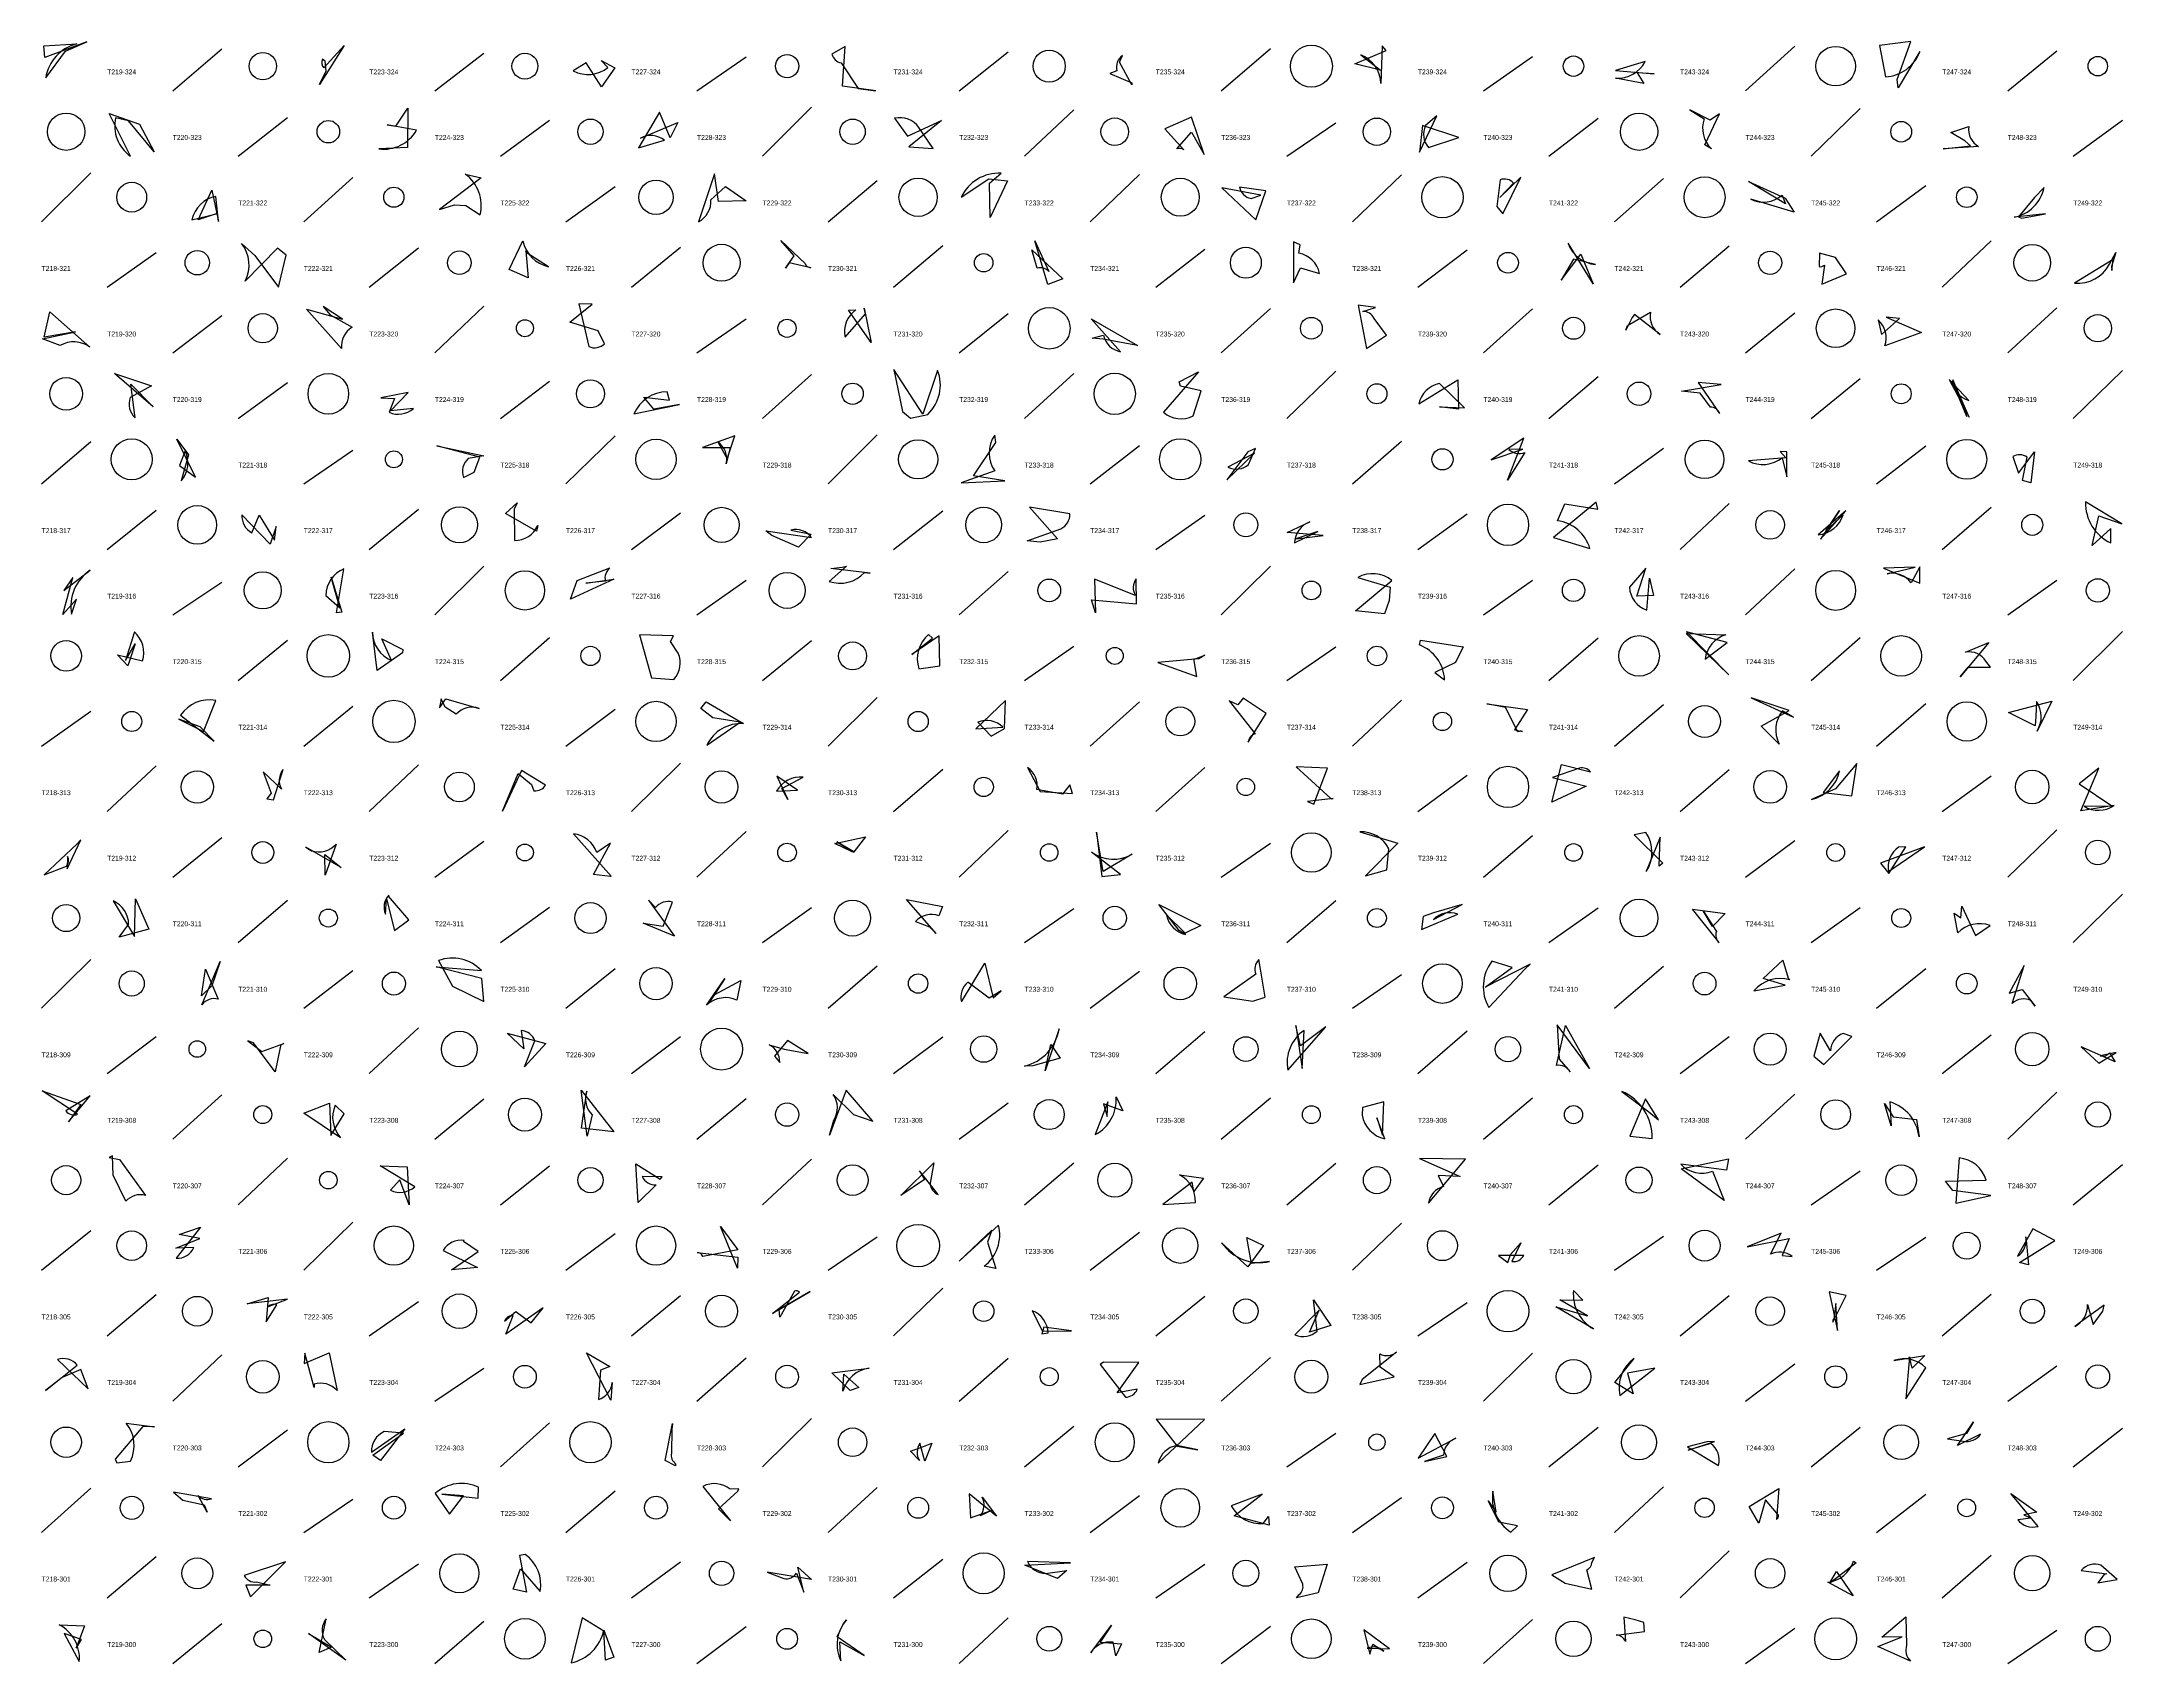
# Model space of a CAD drawing. Header units: millimetres. Extents: x -1 to 9990, y 0 to 15990.
# Drawn here: x 8720 to 9990, y 12000 to 12990 of the extents above; entities that cross this region are included whole.
import ezdxf

# ---------------------------------------------------------------- set-up
doc = ezdxf.new("R2010")
doc.units = ezdxf.units.MM
doc.layers.add('TEXT', color=3, linetype='Continuous')
doc.layers.add('WALL', color=1, linetype='Continuous')

msp = doc.modelspace()

# ---------------------------------------------------------------- linework, layer by layer
for points in [[(8721.9, 12980.2), (8721.3, 12987.5), (8741.4, 12988.6, 0.3), (8722.5, 12967.9), (8734.5, 12984.2), (8747.6, 12989.9)], [(8893.6, 12972.1), (8893, 12978.1), (8891.4, 12979.3, 0.3), (8892.3, 12973.9), (8904.7, 12987.6), (8889.6, 12963.9)], [(9208.8, 12962.7), (9210.5, 12987.1), (9202.4, 12982.4, 0.3), (9208, 12977), (9218.4, 12961.4), (9229.1, 12960)], [(9385.5, 12963.6), (9377.9, 12977.5), (9379.7, 12981.6, 0.3), (9376.2, 12972.2), (9371.9, 12970.5), (9385.4, 12964.8)], [(9540.6, 12984.5), (9538.2, 12987.4), (9537.4, 12964.5, 0.3), (9525.1, 12982), (9537.1, 12972.5), (9521.5, 12976.5)], [(9860.8, 12990), (9841.7, 12987.6), (9845.4, 12968.5, 0.3), (9866.4, 12983.9), (9853.2, 12961.7), (9852.6, 12966.8)], [(9061.7, 12962.3), (9052.4, 12977), (9044.5, 12972.1, 0.3), (9065.6, 12974.2), (9061.5, 12978.5), (9069.9, 12974)], [(9693.9, 12971), (9697.9, 12964.5), (9680.7, 12967.6, 0.3), (9698.7, 12977.9), (9680.6, 12972.4), (9704.3, 12970.3)], [(8788.7, 12922.8), (8773.1, 12941.7), (8765.1, 12943.5, 0.3), (8774.2, 12920.1), (8761.3, 12946.2), (8779.8, 12939.6)], [(8943.6, 12949.4), (8943.3, 12925.3), (8925.9, 12924.5, 0.3), (8948.9, 12935.9), (8931, 12939.2), (8936.2, 12938.3)], [(9097.2, 12946.9), (9084.3, 12925.1), (9100.2, 12929.8, 0.3), (9085.6, 12931.1), (9108.4, 12940.7), (9103.7, 12931.2)], [(9249.4, 12925.7), (9264.2, 12924.7), (9255.5, 12937.6, 0.3), (9240.6, 12943.2), (9248.4, 12932.3), (9269.2, 12941.9)], [(9421.9, 12943.9), (9405.5, 12936.8), (9417.1, 12923.9, 0.3), (9412.9, 12924.5), (9421.8, 12934.7), (9429.5, 12921)], [(9561, 12922.6), (9571.6, 12944.7), (9564.6, 12938.7, 0.3), (9566.5, 12925.3), (9585, 12931.5), (9562.8, 12938.8)], [(9738.4, 12942), (9725.9, 12948.3), (9734.8, 12942.8, 0.3), (9739.2, 12924.5), (9735.2, 12926.9), (9744.1, 12946)], [(9893.9, 12929.5), (9885.2, 12934.5), (9896.2, 12938.1, 0.3), (9902.2, 12925.9), (9880.7, 12924.6), (9897.3, 12926.3)], [(8972, 12890.3), (8979, 12889.9), (8987.7, 12884.3, 0.3), (8978.6, 12909.1), (8988.3, 12906.8), (8962.8, 12887.5)], [(9133.1, 12892.4), (9130.6, 12909.3), (9120.9, 12880, 0.3), (9128.5, 12893.5), (9137.4, 12901.6), (9150, 12892.9)], [(9299, 12882.6), (9298.6, 12903.5), (9305.7, 12909.7, 0.3), (9281.3, 12895.1), (9298.2, 12906.2), (9309.6, 12905)], [(9622.9, 12907.3), (9610, 12894.8), (9618.4, 12903.6, 0.3), (9610.2, 12905.7), (9608.2, 12889.3), (9611.8, 12884.8)], [(9784.2, 12894.4), (9789.7, 12885.9), (9763.3, 12893.8, 0.3), (9782.4, 12896.3), (9784.4, 12891), (9761.8, 12904.7)], [(8823.9, 12899.4), (8828, 12880.1), (8826.4, 12895.5, 0.3), (8811.7, 12881.3), (8826.6, 12884.8), (8815.6, 12881.3)], [(9461.1, 12881.1), (9467.3, 12898.9), (9451.1, 12901.2, 0.3), (9458.2, 12894.2), (9464.2, 12896.3), (9440.4, 12900.8)], [(9928.4, 12882.3), (9943.1, 12884.9), (9923.9, 12882.8, 0.3), (9942.2, 12900.9), (9936.3, 12894.8), (9926.6, 12883.1)], [(8869.3, 12859.6), (8864, 12864), (8844.2, 12843.8, 0.3), (8842, 12866.8), (8850.1, 12859.4), (8864.5, 12840.1)], [(9017, 12845.8), (9005.3, 12850.8), (9013.8, 12868.4, 0.3), (9029.4, 12852.6), (9015.7, 12861.2), (9015.5, 12862.2)], [(9179.4, 12859.2), (9171.1, 12868.5), (9186, 12854.6, 0.3), (9189.4, 12852), (9176.3, 12855), (9174, 12851.6)], [(9334.2, 12841.7), (9326.3, 12868.4), (9334.8, 12849.6, 0.3), (9327.6, 12851.6), (9324.4, 12862.9), (9343.4, 12845.1)], [(9484, 12842.7), (9488.4, 12852), (9500, 12848.5, 0.3), (9487.4, 12860.9), (9488.2, 12866), (9484.1, 12867.7)], [(9659.5, 12860.2), (9666.9, 12842.2), (9651.7, 12867, 0.3), (9668.4, 12854), (9654.9, 12857.1), (9647.4, 12844.3)], [(9814.8, 12858.3), (9805.2, 12860.9), (9804.9, 12852.7, 0.3), (9808.1, 12853.6), (9806.6, 12841.9), (9821.7, 12848.2)], [(9983.5, 12850.3), (9984.3, 12857), (9960.8, 12842.6, 0.3), (9982.1, 12854.1), (9986, 12861.2), (9983.4, 12852.7)], [(8891.8, 12828.3), (8896.2, 12823.3), (8909.6, 12815.6, 0.3), (8903.1, 12802.7), (8881.7, 12826.6), (8903.7, 12820.5)], [(9056, 12829.7), (9047.8, 12829.9), (9054, 12803.8, 0.3), (9063.6, 12805.6), (9059.6, 12813.5), (9042.4, 12818.8)], [(9226.3, 12806.4), (9212.5, 12826.1), (9216.9, 12826.2, 0.3), (9210.4, 12809.5), (9222.8, 12823.9), (9222, 12827.3)], [(9528.6, 12802.7), (9540.9, 12810.7), (9533.3, 12821, 0.3), (9526.4, 12825.3), (9534.1, 12827.6), (9523.6, 12829.2)], [(8721.6, 12809.6), (8725.1, 12825), (8749.4, 12803.5, 0.3), (8731.4, 12804.5), (8720.5, 12808.5), (8740.7, 12812.8)], [(9367.9, 12808.4), (9361.3, 12808.9), (9368.1, 12810.7, 0.3), (9378.5, 12800.7), (9360.6, 12820.7), (9388.8, 12804.4)], [(9687, 12813.9), (9687.9, 12816.7), (9701.9, 12824.8, 0.3), (9707.8, 12811.2), (9692.2, 12823.5), (9690.7, 12821.6)], [(9845.8, 12821.7), (9867.4, 12812.5), (9845.1, 12804.2, 0.3), (9840.9, 12820.1), (9843, 12811.3), (9853.9, 12820.9)], [(9245.5, 12764.3), (9250.3, 12760.1), (9260.9, 12762.4, 0.3), (9266.9, 12789.3), (9257.9, 12762.6), (9240.1, 12789.8)], [(8764.5, 12787.3), (8787.1, 12779.9), (8774.1, 12772.7, 0.3), (8777.1, 12760.3), (8774.5, 12780.9), (8788, 12767)], [(9414.3, 12782.4), (9426.1, 12788.4), (9404.8, 12763.7, 0.3), (9422.8, 12761.5), (9427.7, 12776.8), (9415.2, 12779.7)], [(9573.1, 12767), (9588.5, 12766.5), (9573.3, 12781.2, 0.3), (9560.5, 12768.8), (9584.4, 12783.6), (9584.8, 12765.6)], [(9745.1, 12780.6), (9731, 12782), (9744.2, 12763, 0.3), (9738.6, 12766.9), (9732.3, 12775.3), (9720.9, 12776.7)], [(9886.6, 12783.5), (9895, 12761.2), (9886.1, 12782.7, 0.3), (9896.2, 12771), (9884.2, 12783.7), (9896.5, 12760.7)], [(8927.1, 12772.5), (8935.4, 12772.2), (8932.1, 12763.7, 0.3), (8946.9, 12766.1), (8933, 12764.6), (8943.8, 12775.7)], [(9087.5, 12773), (9103.2, 12771.2), (9101.8, 12776.2, 0.3), (9081.5, 12762.8), (9109.4, 12768.4), (9093.7, 12765.6)], [(8802.6, 12747.4), (8809.6, 12737.7), (8805.1, 12721.8, 0.3), (8807.7, 12740.1), (8804.2, 12731.2), (8814, 12724.2)], [(8961.2, 12743.3), (8989.9, 12737.1), (8980.4, 12735.5, 0.3), (8977.4, 12724), (8984.1, 12727.1), (8987.5, 12736.3)], [(9123.4, 12742.3), (9140.3, 12742.3), (9137.9, 12732.3, 0.3), (9132.7, 12745.7), (9138.5, 12735.3), (9143.1, 12749.3)], [(9288.8, 12725), (9302.4, 12745.3), (9301.7, 12749.8, 0.3), (9301.7, 12727.9), (9281.3, 12720.6), (9307.8, 12721.9)], [(9443.3, 12722.5), (9460.2, 12738.8), (9444.1, 12730.3, 0.3), (9456.7, 12731.8), (9460.9, 12741.7), (9456.3, 12739.6)], [(9604.8, 12734.6), (9624, 12741.2), (9615.6, 12741.1, 0.3), (9625.3, 12739.1), (9614.7, 12722.2), (9624.6, 12748)], [(9781.1, 12739.7), (9784.5, 12736), (9761.7, 12734.1, 0.3), (9782.4, 12736), (9785.1, 12724.3), (9785.2, 12739.6)], [(9934.1, 12720.7), (9929, 12722.1), (9931.8, 12736.3, 0.3), (9923.1, 12736.7), (9926.6, 12726.6), (9936.3, 12739.5)], [(8863.1, 12694.1), (8859.5, 12683.3), (8842.3, 12701.2, 0.3), (8848.3, 12690.2), (8852.7, 12700.9), (8862.2, 12685.6)], [(9010.3, 12708.4), (9008.4, 12704.6), (9008.7, 12685.4, 0.3), (9022.8, 12694.6), (9022, 12691.1), (9003.1, 12701.9)], [(9329.4, 12684.5), (9321.5, 12685.3), (9342.1, 12692.6, 0.3), (9347.6, 12701.7), (9323, 12705.8), (9340.1, 12686.5)], [(9668.8, 12708.9), (9642.8, 12687.3), (9665, 12680.5, 0.3), (9645.2, 12697.5), (9649.6, 12707.8), (9669.8, 12704.5)], [(9805.7, 12686.2), (9821.2, 12703.5), (9804.3, 12688.9, 0.3), (9819.6, 12701.2), (9809.2, 12691.6), (9817.4, 12703.7)], [(9975.6, 12700.6), (9989.7, 12695.7), (9967.5, 12709, 0.3), (9982.9, 12684), (9983, 12692.8), (9971.5, 12682.3)], [(9165.6, 12688.6), (9162, 12691.3), (9190, 12687.2, 0.3), (9177.3, 12691.8), (9189.7, 12689.4), (9181.9, 12681.4)], [(9502.1, 12688.5), (9480.2, 12690.3), (9494, 12696.8, 0.3), (9484.6, 12684), (9499, 12690.9), (9485.6, 12686.4)], [(8739.1, 12662.9), (8733.5, 12654.9), (8749.7, 12667.3, 0.3), (8738.3, 12640.4), (8741.3, 12649.6), (8732.9, 12640.3)], [(8903.2, 12641.8), (8900, 12641.2), (8904.5, 12668.2, 0.3), (8893.5, 12651.9), (8902.1, 12644.3), (8896.7, 12663)], [(9042.8, 12649.6), (9046.9, 12661), (9066.9, 12668.8, 0.3), (9064.1, 12660.6), (9052.2, 12659.5), (9069.3, 12661.9)], [(9208.6, 12669.1), (9211.3, 12669.7), (9200.6, 12660.5, 0.3), (9222.3, 12666), (9225.8, 12665.5), (9201.7, 12668.3)], [(9360.8, 12649.2), (9388.2, 12646.8), (9388, 12662.1, 0.3), (9387.6, 12651.8), (9362.7, 12661.9), (9363.3, 12641.2)], [(9539.6, 12640.6), (9521.9, 12642.6), (9544.2, 12661.1, 0.3), (9523.3, 12662.9), (9543.1, 12657), (9542.4, 12648.8)], [(9693.7, 12651.5), (9699.2, 12668.6), (9689.1, 12656.9, 0.3), (9699.7, 12643), (9701.3, 12662.5), (9703.9, 12651.9)], [(9866.4, 12659.4), (9866.4, 12669.4), (9861, 12659.6, 0.3), (9846.4, 12665.2), (9863.5, 12669.2), (9844.1, 12668.6)], [(8772.7, 12608.9), (8766.4, 12615.6), (8781.5, 12611.9, 0.3), (8776.6, 12629.6), (8771.3, 12612.3), (8777.1, 12622.3)], [(8940.2, 12616.8), (8924.8, 12606.1), (8922, 12629.5, 0.3), (8933.6, 12612.1), (8927.6, 12625.4), (8940.5, 12619)], [(9085, 12627.9), (9092.3, 12601.6), (9105.9, 12600.7, 0.3), (9108.5, 12616.6), (9103.9, 12623.9), (9105.7, 12627.2)], [(9251.2, 12615.8), (9263.8, 12625.9), (9261.4, 12628.1, 0.3), (9255.4, 12607.1), (9268.2, 12608.9), (9267.8, 12627.2)], [(9582.9, 12610.9), (9570.4, 12604.8), (9576.3, 12600.4, 0.3), (9560.9, 12621.7), (9561.7, 12624.6), (9587.6, 12620.5)], [(9749.7, 12603.4), (9723.8, 12628.7), (9748, 12627.9, 0.3), (9735.3, 12613), (9748.7, 12623.2), (9723.9, 12629.8)], [(9401.3, 12610.9), (9425.1, 12602.5), (9423.3, 12613.3, 0.3), (9424.6, 12613.4), (9429.9, 12615.5), (9426.4, 12613.2)], [(9895.9, 12608.2), (9909.5, 12608.2), (9906.7, 12611.8, 0.3), (9894.3, 12617.3), (9908.5, 12623.1), (9890.9, 12602.3)], [(8803.8, 12576.4), (8818.9, 12568.9), (8826.3, 12587.8, 0.3), (8804.8, 12578.8), (8825.3, 12563), (8816.7, 12571.7)], [(8962.9, 12583.4), (8966.8, 12588.7), (8987, 12583, 0.3), (8973.1, 12579.4), (8966.3, 12583.7), (8963.9, 12588.7)], [(9122.4, 12583), (9125.6, 12586.9), (9148.3, 12573.7, 0.3), (9126, 12560.6), (9146.4, 12574.5), (9129.7, 12577.3)], [(9308.4, 12587.8), (9290.3, 12570.4), (9306.7, 12571.5, 0.3), (9291.4, 12574.6), (9299.5, 12566.1), (9307.7, 12570.6)], [(9450.1, 12585.2), (9444.9, 12587.6), (9460.6, 12567.4, 0.3), (9456.4, 12562.3), (9467.4, 12579.8), (9453.4, 12589.3)], [(9763.5, 12589.5), (9789.2, 12577.6), (9782.6, 12581.5, 0.3), (9780.5, 12561.2), (9769.6, 12572.1), (9786.7, 12581.7)], [(9920.4, 12580.5), (9947, 12587.4), (9937.9, 12569.1, 0.3), (9937.6, 12587.2), (9937.1, 12578), (9936.8, 12572.3)], [(9627, 12582.3), (9619, 12569.8), (9623.8, 12568.8, 0.3), (9621.1, 12568.6), (9613.4, 12583.5), (9602, 12585.7)], [(9641.8, 12525.8), (9647.6, 12548.8), (9665.4, 12544.2, 0.3), (9658.6, 12546.4), (9642.1, 12540.8), (9662.7, 12535.4)], [(9827.9, 12549.4), (9814.8, 12533.9), (9800.3, 12527.4, 0.3), (9817.4, 12544.9), (9807.4, 12531.6), (9824.8, 12529.5)], [(8857.4, 12527.8), (8861.5, 12527.1), (8867.4, 12545.7, 0.3), (8866.4, 12533.6), (8855.3, 12544.3), (8860.2, 12531.3)], [(9010.9, 12543.2), (9018.9, 12536.5), (9020.5, 12532.7, 0.3), (9027.6, 12536.2), (9012.8, 12545.1), (9001.4, 12520.2)], [(9175.4, 12527.3), (9171.7, 12534.1), (9184.9, 12541, 0.3), (9168.5, 12532.4), (9181.4, 12533.1), (9168.8, 12541.6)], [(9347.6, 12536.4), (9343, 12530.6), (9327.5, 12533.5, 0.3), (9321.8, 12546.8), (9329.5, 12532.2), (9349.3, 12531)], [(9504.9, 12546.5), (9485.8, 12547.2), (9506.9, 12527.9, 0.3), (9508.2, 12528), (9492.7, 12526.1), (9496.4, 12524.5)], [(9963.7, 12537), (9984.2, 12523), (9966.6, 12523.3, 0.3), (9984.9, 12523.7), (9964.6, 12520.5), (9975.6, 12546.4)], [(8741.4, 12500.1), (8721.6, 12481.3), (8735.2, 12486.7, 0.3), (8735.8, 12492.6), (8735.5, 12485.1), (8743.9, 12502.7)], [(8902.8, 12485.8), (8881.3, 12498.3), (8884.7, 12496.1, 0.3), (8899.7, 12500.1), (8893.1, 12481.2), (8892.9, 12493.7)], [(9056.9, 12481.6), (9067.2, 12500.6), (9058.8, 12495, 0.3), (9044.6, 12506.3), (9067.7, 12480.5), (9067.2, 12480.3)], [(9215.7, 12495.4), (9205.4, 12501.6), (9215.9, 12495.2, 0.3), (9214.7, 12495.4), (9204.2, 12500.5), (9222.8, 12504.6)], [(9367.1, 12480.4), (9378.4, 12481.5), (9360.8, 12495.3, 0.3), (9385.7, 12494), (9368, 12483.3), (9363.8, 12507.5)], [(9528.1, 12480.8), (9541.1, 12484.4), (9542.3, 12497.2, 0.3), (9524.5, 12507.6), (9545.8, 12501.3), (9547.7, 12500.7)], [(9707.3, 12486.7), (9707.8, 12504.3), (9699.4, 12483.3, 0.3), (9699.2, 12507.3), (9692.1, 12505.7), (9709.5, 12488.5)], [(9847.5, 12482.1), (9857.8, 12498.5), (9853.4, 12498.2, 0.3), (9847.3, 12483.4), (9869.3, 12498.4), (9842.3, 12488.4)], [(8785.5, 12448.1), (8767.3, 12443.4), (8773.1, 12451.1, 0.3), (8763.7, 12465.4), (8776.7, 12443.7), (8777.4, 12466.8)], [(8944.2, 12453.9), (8931.8, 12468.4), (8931.9, 12468.9, 0.3), (8929.9, 12457.4), (8930.5, 12466.8), (8935.4, 12447.3)], [(9087.2, 12451.9), (9099.4, 12450), (9105, 12464.7, 0.3), (9094.7, 12461.4), (9090.5, 12465.8), (9106.2, 12443.9)], [(9247.9, 12466.4), (9269.8, 12462.1), (9267.7, 12456.4, 0.3), (9253.3, 12452.9), (9262, 12449.6), (9265.9, 12445.6)], [(9427.6, 12450.5), (9418, 12445.7), (9406.5, 12456.9, 0.3), (9418.2, 12444.9), (9414.3, 12447.4), (9401.8, 12463.3)], [(9563.3, 12456), (9562.2, 12448), (9584.3, 12457.4, 0.3), (9569.5, 12454.1), (9587, 12463.3), (9569.6, 12458.2)], [(9739.8, 12449.8), (9734.1, 12459.4), (9742.2, 12446.7, 0.3), (9743.8, 12440), (9727.7, 12460.5), (9747.5, 12457.7)], [(9892.1, 12462.3), (9900.3, 12444.4), (9909.2, 12450.4, 0.3), (9889.6, 12446), (9887.4, 12457.9), (9891.3, 12455.1)], [(8817.6, 12407.6), (8820, 12423.8), (8827.7, 12405.5, 0.3), (8817.8, 12402.1), (8829, 12428.4), (8823.8, 12413.7)], [(8988.6, 12418), (8960.8, 12425.2), (8988.4, 12423, 0.3), (8962.2, 12429), (8970.8, 12413.5), (8989.9, 12404)], [(9305.7, 12410.5), (9298.3, 12406.1), (9285.4, 12415.8, 0.3), (9281.4, 12403.8), (9295.6, 12427.5), (9300.8, 12406.2)], [(9466.8, 12406.6), (9463.9, 12423.7), (9462.9, 12429.6, 0.3), (9461, 12420.8), (9441.6, 12406.9), (9459.3, 12404.2)], [(9601, 12412.7), (9617.5, 12424.7), (9605.2, 12428.7, 0.3), (9603.3, 12400.3), (9625.2, 12423.8), (9628.6, 12426.8)], [(9782.7, 12429.2), (9786.1, 12418.2), (9787.1, 12417.3, 0.3), (9765.1, 12410.5), (9784.2, 12414), (9770.7, 12418.1)], [(9928.9, 12411.3), (9936.8, 12401.2), (9934.2, 12404.7, 0.3), (9922.8, 12402.9), (9930.1, 12426.1), (9920.9, 12409.1)], [(9131, 12408.3), (9146.8, 12416.8), (9144.4, 12404.9, 0.3), (9125.9, 12401.9), (9137, 12418.1), (9127.7, 12403.7)], [(9027.8, 12378.4), (9014.8, 12364.2), (9021.1, 12380.1, 0.3), (9012.7, 12386.3), (9014.4, 12375.2), (9004.1, 12384.7)], [(9341.6, 12369.4), (9325, 12364.7), (9320, 12364.6, 0.3), (9341, 12387.3), (9332.6, 12361.8), (9335.9, 12377.8)], [(9485.6, 12389.3), (9489.4, 12363.1), (9490.6, 12386.4, 0.3), (9480.6, 12362.2), (9503.8, 12388.6), (9488.4, 12377)], [(9645.1, 12389.9), (9646.3, 12368.8), (9653, 12361.2, 0.3), (9644.7, 12365), (9650.2, 12389.4), (9664.7, 12363.2)], [(9807.7, 12365.5), (9824.8, 12382.7), (9819.5, 12384.6, 0.3), (9811.9, 12374), (9805.6, 12384.8), (9801.7, 12370.7)], [(8845.9, 12380), (8854.5, 12373.5), (8867.8, 12378.4, 0.3), (8865.5, 12375.9), (8862.5, 12361.1), (8849.3, 12378.9)], [(9175.3, 12380.3), (9167.3, 12370.7), (9170.5, 12366.9, 0.3), (9164.1, 12377.6), (9173.3, 12374.9), (9187.9, 12372.3)], [(9975.6, 12366.4), (9986.3, 12373), (9976.4, 12370.8, 0.3), (9982.2, 12372.8), (9985.5, 12367.2), (9964.8, 12376.3)], [(8736.5, 12330.5), (8749.7, 12346.5), (8734.7, 12337.2, 0.3), (8742, 12335.2), (8720.3, 12349.5), (8744, 12341.1)], [(9069.3, 12324.5), (9049.6, 12326.7), (9052.8, 12349.3, 0.3), (9056.1, 12334.9), (9053, 12321.8), (9049.3, 12350)], [(9211.1, 12349.9), (9200.9, 12322.5), (9203.6, 12331.7, 0.3), (9203.2, 12347.3), (9215.5, 12335), (9227.4, 12330.9)], [(9370.4, 12333.8), (9370.8, 12342.7), (9363.1, 12322.8, 0.3), (9375.8, 12345.8), (9379.9, 12337.3), (9368.2, 12341.6)], [(9699, 12344.6), (9689.3, 12321.9), (9703.1, 12320.5, 0.3), (9684.5, 12349.2), (9701, 12336.6), (9706.9, 12331.9)], [(8896.6, 12322.2), (8904.6, 12335.5), (8899.2, 12340.7, 0.3), (8902.5, 12320.9), (8880.1, 12335.9), (8895.7, 12342)], [(9539.2, 12342.8), (9526.2, 12339.3), (9526, 12334.6, 0.3), (9539.8, 12320.2), (9535, 12333.1), (9538.4, 12322.4)], [(9850, 12333.6), (9864.3, 12332), (9865.9, 12321.5, 0.3), (9848.1, 12342.7), (9848.8, 12328.1), (9844.9, 12341.7)], [(8761.3, 12308.9), (8767.5, 12307.6), (8783.4, 12285.6, 0.3), (8771.5, 12282.1), (8763.7, 12298), (8763.2, 12309.8)], [(9585.8, 12297.3), (9572.4, 12297.8), (9575.7, 12291.2, 0.3), (9566.5, 12280.9), (9589, 12307.7), (9560.9, 12308.2)], [(9749.6, 12308), (9748.3, 12301), (9720.4, 12304.7, 0.3), (9739.8, 12300.5), (9746.9, 12282.5), (9720.8, 12301.8)], [(9886.5, 12288.6), (9882.1, 12294.3), (9906.9, 12295, 0.3), (9890.4, 12308.6), (9888.3, 12280.9), (9909.8, 12285.6)], [(8944.4, 12280), (8938.6, 12295.2), (8932.9, 12288.8, 0.3), (8947.7, 12291), (8926.6, 12303.7), (8943.2, 12303.2)], [(9097.5, 12295.5), (9098.8, 12297.1), (9086.5, 12297.2, 0.3), (9095, 12292.1), (9084.2, 12281.3), (9082.7, 12305)], [(9244.5, 12285.7), (9264.6, 12305.5), (9262.3, 12293.2, 0.3), (9267.3, 12286.2), (9255.9, 12300.7), (9258.8, 12295.4)], [(9422.3, 12293.8), (9404.4, 12280.2), (9424.2, 12281.3, 0.3), (9414.5, 12298.2), (9429.2, 12296.1), (9423.3, 12288)], [(8803.9, 12261.8), (8816.9, 12266.3), (8802.2, 12247.3, 0.3), (8813, 12253.8), (8801.9, 12253.4), (8816.6, 12259.3)], [(8986.5, 12251.4), (8977.5, 12257.6), (8977.9, 12258.2, 0.3), (8965.1, 12252.1), (8986.1, 12241.7), (8970.1, 12240.2)], [(9134.3, 12266.6), (9145, 12252.4), (9123.5, 12248.4, 0.3), (9120.1, 12250.9), (9144.9, 12247.9), (9144.8, 12241.2)], [(9297.4, 12257.2), (9302.5, 12241.1), (9295.2, 12242.4, 0.3), (9304.1, 12267.5), (9280, 12245.5), (9299.9, 12264.5)], [(9465.7, 12255.1), (9456.2, 12242), (9440.2, 12256.7, 0.3), (9469.5, 12245.3), (9458.4, 12244.2), (9455.7, 12260)], [(9616.5, 12249.6), (9622.9, 12256.7), (9617.3, 12245.3, 0.3), (9624.7, 12249), (9609.3, 12249), (9614.9, 12244.7)], [(9786.6, 12259.4), (9782.4, 12249), (9788.4, 12248.3, 0.3), (9775.2, 12249.8), (9781.7, 12262.7), (9760.9, 12254.2)], [(9948.7, 12258.2), (9935.4, 12265.2), (9926, 12248.6, 0.3), (9931.1, 12260.4), (9932.7, 12243.2), (9927.2, 12244.7)], [(8858.2, 12223.4), (8857, 12208.6), (8863.5, 12218.9, 0.3), (8858.5, 12217.8), (8870, 12222.4), (8845.5, 12219.4)], [(9189.1, 12227.1), (9166.1, 12213.6), (9182.6, 12226.6, 0.3), (9179.6, 12227.2), (9170.5, 12211.3), (9170.2, 12216.1)], [(9493.9, 12202.2), (9499.8, 12215.6), (9485, 12200.6, 0.3), (9498.6, 12202.9), (9496.3, 12221.9), (9506.8, 12206.2)], [(9646.6, 12221.9), (9660.7, 12221.7), (9655, 12227.7, 0.3), (9667.2, 12204.2), (9644.3, 12217.6), (9663.5, 12212.2)], [(9816.2, 12203.2), (9815.1, 12219.6), (9813.8, 12210.4, 0.3), (9813.3, 12208.3), (9821.5, 12224.5), (9811.1, 12226.8)], [(9978.9, 12218.6), (9964.5, 12208.2), (9960.9, 12205.7, 0.3), (9968.7, 12219), (9972.2, 12206.8), (9978, 12215)], [(9026.1, 12217.1), (9003.3, 12200.9), (9007.8, 12212.4, 0.3), (9002.5, 12209), (9009.5, 12214.8), (9018.8, 12207.9)], [(9331.8, 12205.3), (9330.5, 12201.2), (9334.3, 12201.8, 0.3), (9324.6, 12215.3), (9330.9, 12202.9), (9348.5, 12203)], [(8732.5, 12174.5), (8722.3, 12166.6), (8741.8, 12182.1, 0.3), (8729.6, 12185.5), (8748.5, 12167.6), (8743.9, 12179.5)], [(8880.2, 12183.1), (8895.5, 12189.6), (8900.4, 12166.5, 0.3), (8886.3, 12170.4), (8886.4, 12168.4), (8880.7, 12189.4)], [(9066.8, 12181.2), (9061.2, 12178.9), (9059.9, 12161.1, 0.3), (9068.3, 12171.4), (9067.5, 12160.6), (9052.6, 12189.6)], [(9213.6, 12166.6), (9202.3, 12177.4), (9225, 12180.3, 0.3), (9209.1, 12166.1), (9209.7, 12176.5), (9218.7, 12168.5)], [(9368.1, 12183.9), (9366, 12182.4), (9381.6, 12162.5, 0.3), (9388.7, 12167.3), (9376.4, 12165.1), (9389.6, 12183.6)], [(9545.6, 12174.9), (9537, 12180.8), (9536.8, 12188.9, 0.3), (9546.9, 12189.9), (9526.1, 12173.2), (9524.5, 12170.2)], [(9691.5, 12164.6), (9680.2, 12171.4), (9692, 12186.2, 0.3), (9683.3, 12163.6), (9704.6, 12180.2), (9688, 12177.2)], [(9860.1, 12187.2), (9857.9, 12161.4), (9870, 12180.4, 0.3), (9850.5, 12184.8), (9869.5, 12187.9), (9861.7, 12180.2)], [(8764.9, 12124.6), (8765.9, 12122.4), (8774.2, 12123.5, 0.3), (8771.6, 12146.6), (8788.9, 12144.4), (8781.8, 12144.6)], [(8922.1, 12127.1), (8940.9, 12140.6), (8929.1, 12141.6, 0.3), (8921.3, 12128.9), (8941.6, 12143.2), (8926.8, 12123.8)], [(9105.1, 12146.5), (9104.7, 12142.9), (9104.4, 12128.3, 0.3), (9106.9, 12121.9), (9106.8, 12120.6), (9100.5, 12123.8)], [(9413, 12132.7), (9425.6, 12130.4), (9412.8, 12133, 0.3), (9401.5, 12122.3), (9429.7, 12148.9), (9400.2, 12149.1)], [(9894.8, 12140.3), (9883.2, 12137), (9892.9, 12135.7, 0.3), (9903.5, 12139.9), (9889.3, 12133), (9899.1, 12147.4)], [(9263.4, 12134.5), (9259.1, 12123.4), (9256.1, 12134.4, 0.3), (9255.8, 12123.8), (9250.3, 12129.5), (9258.3, 12132.3)], [(9570.3, 12140.3), (9560.1, 12125.3), (9583.2, 12137.4, 0.3), (9575.6, 12127.1), (9564.1, 12123.3), (9577.7, 12126.3)], [(9736.3, 12135.3), (9724.6, 12132.1), (9743.5, 12120.9, 0.3), (9738.9, 12134.2), (9725, 12130.2), (9741, 12135.4)], [(8819.3, 12096.7), (8821, 12092.4), (8815.5, 12102.4, 0.3), (8823.6, 12100.5), (8800.5, 12104.5), (8806.1, 12099.6)], [(8964.3, 12103.3), (8986.4, 12100.9), (8986.7, 12107.5, 0.3), (8960.3, 12103.8), (8968.9, 12091), (8977.5, 12102.3)], [(9145, 12105.1), (9145.6, 12106.5), (9140.3, 12106.3, 0.3), (9123.5, 12108), (9140.4, 12087), (9133.1, 12094.3)], [(9287, 12088.8), (9300.2, 12093.5), (9292.9, 12090.1, 0.3), (9294, 12101.5), (9302.9, 12089.8), (9286.1, 12103.5)], [(9447.8, 12090), (9464.9, 12103.2), (9446.1, 12096.2, 0.3), (9465.5, 12085.4), (9468.9, 12089.6), (9469.3, 12084.3)], [(9602.9, 12099.3), (9607.8, 12092.4), (9605.8, 12105.1, 0.3), (9616.8, 12080.1), (9620.8, 12084), (9609.4, 12086.2)], [(9762.2, 12095.8), (9780.3, 12106.8), (9778.8, 12087.9, 0.3), (9780.2, 12090.4), (9772.1, 12099.9), (9768.2, 12085.6)], [(9929.9, 12090.6), (9934.2, 12088.6), (9926.1, 12087.7, 0.3), (9938.6, 12083.6), (9921.9, 12103.8), (9937.7, 12092.4)], [(9007.8, 12045.3), (9012.3, 12057.7), (9024.2, 12043.9, 0.3), (9015.2, 12066.4), (9011.6, 12065.9), (9016, 12043.5)], [(8847.5, 12040.7), (8868.8, 12061.9), (8843.6, 12053.6, 0.3), (8851.1, 12049.7), (8859.5, 12047.8), (8844.6, 12047.7)], [(9190, 12051.2), (9162.8, 12055.7), (9173.1, 12051.8, 0.3), (9180.7, 12055), (9185.3, 12043.4), (9181.5, 12058.8)], [(9320.1, 12060), (9348, 12061.4), (9321.7, 12062.1, 0.3), (9332.8, 12054.9), (9345.7, 12056.8), (9340, 12051.9)], [(9499.1, 12043), (9485.9, 12040.1), (9487.6, 12042, 0.3), (9489.7, 12048.3), (9485, 12058.9), (9504.6, 12060.5)], [(9650, 12048.9), (9666.2, 12045.3), (9663.1, 12057.2, 0.3), (9666.2, 12061.5), (9667.9, 12064.6), (9641.8, 12054)], [(9815.5, 12056.1), (9825.7, 12041.2), (9810.3, 12049.6, 0.3), (9825.8, 12062.3), (9827.5, 12061.4), (9811.2, 12048.8)], [(9975.1, 12049.1), (9986.8, 12051.2), (9976.9, 12060, 0.3), (9964.9, 12056.8), (9980.5, 12054.7), (9978.9, 12054.3)], [(8896.9, 12009.9), (8889.5, 12006.7), (8893.7, 12027.1, 0.3), (8892.6, 12014.6), (8905.6, 12001.9), (8882.8, 12018.3)], [(9063.2, 12019.7), (9049.9, 12027.9), (9043.2, 12000.4, 0.3), (9063.1, 12020.2), (9069.2, 12003.8), (9064.2, 12001.9)], [(9692.6, 12026.6), (9685.7, 12028.3), (9686.7, 12013.4, 0.3), (9681.1, 12017.3), (9698.3, 12019.5), (9697.9, 12025)], [(9843.2, 12016), (9857.8, 12028.4), (9858.3, 12011.1, 0.3), (9860.7, 12001.4), (9840.8, 12010.3), (9855.6, 12016.2)], [(8744.3, 12014.6), (8733.8, 12018.3), (8743, 12001.1, 0.3), (8730.8, 12023.6), (8746.2, 12022.9), (8741.1, 12009.3)], [(9205.5, 12016.3), (9209.3, 12024), (9211.3, 12026.6, 0.3), (9207.8, 12001.5), (9207.1, 12013.2), (9222.1, 12004.8)], [(9379.1, 12011.9), (9375.6, 12004.7), (9374, 12012.9, 0.3), (9360.3, 12006.4), (9373.1, 12023.3), (9366.1, 12012.9)], [(9530.7, 12005.7), (9532.5, 12011.8), (9539.2, 12007.5, 0.3), (9529.1, 12009.3), (9542.6, 12008.8), (9527, 12020.5)]]:
    msp.add_lwpolyline(points, format="xyb", close=True)
for centre, radius in [((8855, 12975), 8.36), ((9015, 12975), 7.91), ((9175, 12975), 7.08), ((9335, 12975), 9.79), ((9495, 12975), 12.8), ((9655, 12975), 6.24), ((9815, 12975), 12.1), ((9975, 12975), 5.93), ((8735, 12935), 11.4), ((8895, 12935), 6.87), ((9055, 12935), 7.74), ((9215, 12935), 7.74), ((9375, 12935), 8.41), ((9535, 12935), 8.34), ((9695, 12935), 11.4), ((9855, 12935), 6.32), ((8775, 12895), 9.1), ((9095, 12895), 10.5), ((9255, 12895), 11.7), ((9415, 12895), 11.6), ((9575, 12895), 12.6), ((9735, 12895), 12.5), ((8935, 12895), 6.16), ((9895, 12895), 6.27), ((9135, 12855), 11.3), ((9935, 12855), 11.2), ((8815, 12855), 7.45), ((8975, 12855), 7.19), ((9295, 12855), 5.64), ((9455, 12855), 9.45), ((9615, 12855), 6.34), ((9775, 12855), 7.07), ((9335, 12815), 12.7), ((8855, 12815), 8.94), ((9015, 12815), 5.18), ((9175, 12815), 5.55), ((9495, 12815), 6.66), ((9655, 12815), 6.74), ((9815, 12815), 11.8), ((9975, 12815), 8.34), ((8735, 12775), 10), ((8895, 12775), 12.4), ((9055, 12775), 8.58), ((9215, 12775), 6.52), ((9375, 12775), 12.6), ((9535, 12775), 6.12), ((9695, 12775), 7.16), ((9855, 12775), 6.08), ((8775, 12735), 12.5), ((8935, 12735), 5.18), ((9095, 12735), 12.3), ((9255, 12735), 12), ((9415, 12735), 12.6), ((9575, 12735), 6.46), ((9735, 12735), 11.8), ((9895, 12735), 12.2), ((8815, 12695), 11.8), ((8975, 12695), 11), ((9135, 12695), 10.7), ((9295, 12695), 10.9), ((9455, 12695), 7.26), ((9615, 12695), 12.6), ((9775, 12695), 8.71), ((9935, 12695), 6.43), ((8855, 12655), 11.3), ((9015, 12655), 12), ((9175, 12655), 11), ((9335, 12655), 6.93), ((9815, 12655), 12.2), ((9975, 12655), 7.1), ((9495, 12655), 5.72), ((9655, 12655), 6.82), ((8735, 12615), 9.34), ((8895, 12615), 13), ((9695, 12615), 12.4), ((9855, 12615), 12.4), ((9055, 12615), 5.88), ((9215, 12615), 8.52), ((9375, 12615), 5.17), ((9535, 12615), 5.96), ((8935, 12575), 12.9), ((9095, 12575), 12.3), ((9895, 12575), 12), ((8775, 12575), 6.12), ((9255, 12575), 6.17), ((9415, 12575), 8.85), ((9575, 12575), 5.61), ((9735, 12575), 9.74), ((9615, 12535), 12.6), ((8815, 12535), 9.88), ((8975, 12535), 9.1), ((9135, 12535), 9.93), ((9295, 12535), 5.9), ((9455, 12535), 5.3), ((9775, 12535), 9.98), ((9935, 12535), 10.2), ((8855, 12495), 6.68), ((9015, 12495), 5.14), ((9175, 12495), 5.68), ((9335, 12495), 5.34), ((9495, 12495), 12.1), ((9655, 12495), 5.39), ((9815, 12495), 5.46), ((9975, 12495), 7.53), ((8735, 12455), 8.3), ((8895, 12455), 5.5), ((9055, 12455), 9.49), ((9215, 12455), 11), ((9375, 12455), 7.15), ((9535, 12455), 5.77), ((9695, 12455), 11.5), ((9855, 12455), 5.8), ((8775, 12415), 7.67), ((8935, 12415), 7.01), ((9095, 12415), 9.85), ((9255, 12415), 5.92), ((9415, 12415), 9.95), ((9575, 12415), 12.1), ((9735, 12415), 6.94), ((9895, 12415), 6.32), ((8975, 12375), 10.9), ((9135, 12375), 12.8), ((9295, 12375), 8.07), ((9455, 12375), 7.55), ((9615, 12375), 7.73), ((9775, 12375), 9.79), ((9935, 12375), 10.2), ((8815, 12375), 5.04), ((9015, 12335), 10.1), ((8855, 12335), 5.49), ((9175, 12335), 7.11), ((9335, 12335), 9.16), ((9495, 12335), 5.45), ((9655, 12335), 5.54), ((9815, 12335), 9.07), ((9975, 12335), 7.71), ((8735, 12295), 8.88), ((8895, 12295), 5.34), ((9055, 12295), 7.7), ((9215, 12295), 9.4), ((9375, 12295), 10.4), ((9535, 12295), 8.27), ((9695, 12295), 8.01), ((9855, 12295), 9.35), ((8775, 12255), 9.03), ((8935, 12255), 12), ((9095, 12255), 12), ((9255, 12255), 13), ((9415, 12255), 10.8), ((9575, 12255), 9.15), ((9735, 12255), 9.46), ((9895, 12255), 8.21), ((8815, 12215), 9.05), ((8975, 12215), 10.5), ((9135, 12215), 9.79), ((9295, 12215), 6.28), ((9455, 12215), 7.45), ((9615, 12215), 12.7), ((9775, 12215), 8.68), ((9935, 12215), 7.37), ((8855, 12175), 9.95), ((9015, 12175), 6.91), ((9175, 12175), 6.97), ((9335, 12175), 5.54), ((9495, 12175), 10), ((9655, 12175), 10.5), ((9815, 12175), 6.66), ((9975, 12175), 7.21), ((8735, 12135), 9.3), ((8895, 12135), 12.6), ((9055, 12135), 12.6), ((9215, 12135), 8.7), ((9375, 12135), 11.9), ((9695, 12135), 10.7), ((9855, 12135), 10.6), ((9535, 12135), 5.03), ((9415, 12095), 11.8), ((8775, 12095), 7.09), ((8935, 12095), 7), ((9095, 12095), 6.98), ((9255, 12095), 6.39), ((9575, 12095), 6.68), ((9735, 12095), 5.94), ((9895, 12095), 5.45), ((8975, 12055), 11.9), ((9295, 12055), 12.5), ((9615, 12055), 11.1), ((9935, 12055), 10.8), ((8815, 12055), 9.43), ((9135, 12055), 7.43), ((9455, 12055), 7.96), ((9775, 12055), 9.02), ((9015, 12015), 12.4), ((9495, 12015), 12.1), ((9815, 12015), 12.8), ((8855, 12015), 5.38), ((9175, 12015), 6.35), ((9335, 12015), 7.59), ((9655, 12015), 10.8), ((9975, 12015), 7.61)]:
    msp.add_circle(centre, radius)
at = {"layer": 'WALL'}
for p, q in [((8800, 12960), (8830, 12985.6)), ((8960, 12960), (8990, 12983)), ((9120, 12960), (9150, 12980.6)), ((9280, 12960), (9310, 12983.8)), ((9440, 12960), (9470, 12985.7)), ((9600, 12960), (9630, 12981)), ((9760, 12960), (9790, 12987.2)), ((9920, 12960), (9950, 12984.3)), ((8840, 12920), (8870, 12943.6)), ((9000, 12920), (9030, 12942.1)), ((9160, 12920), (9190, 12950)), ((9320, 12920), (9350, 12948.3)), ((9640, 12920), (9670, 12943.2)), ((9800, 12920), (9830, 12949.1)), ((9960, 12920), (9990, 12942.1)), ((9480, 12920), (9510, 12940.5)), ((8720, 12880), (8750, 12909.8)), ((8880, 12880), (8910, 12907)), ((9200, 12880), (9230, 12905.3)), ((9360, 12880), (9390, 12908.9)), ((9520, 12880), (9550, 12908.6)), ((9680, 12880), (9710, 12906.4)), ((9040, 12880), (9070, 12901.5)), ((9840, 12880), (9870, 12902.2)), ((9240, 12840), (9270, 12865.6)), ((9720, 12840), (9750, 12865.3)), ((9880, 12840), (9910, 12868.3)), ((8760, 12840), (8790, 12861.2)), ((8920, 12840), (8950, 12864.1)), ((9080, 12840), (9110, 12864.6)), ((9400, 12840), (9430, 12863.2)), ((9560, 12840), (9590, 12862.9)), ((8960, 12800), (8990, 12828.4)), ((9440, 12800), (9470, 12827)), ((9920, 12800), (9950, 12827.5)), ((8800, 12800), (8830, 12822.7)), ((9120, 12800), (9150, 12820.8)), ((9280, 12800), (9310, 12824)), ((9600, 12800), (9630, 12826.8)), ((9760, 12800), (9790, 12824.5)), ((9960, 12760), (9990, 12789.3)), ((8840, 12760), (8870, 12782)), ((9000, 12760), (9030, 12782.7)), ((9160, 12760), (9190, 12786.8)), ((9320, 12760), (9350, 12787.3)), ((9480, 12760), (9510, 12788.8)), ((9640, 12760), (9670, 12785.5)), ((9800, 12760), (9830, 12784.3)), ((8720, 12720), (8750, 12745.8)), ((8880, 12720), (8910, 12740.6)), ((9040, 12720), (9070, 12749.3)), ((9200, 12720), (9230, 12750)), ((9360, 12720), (9390, 12743.5)), ((9520, 12720), (9550, 12746)), ((9680, 12720), (9710, 12741.9)), ((9840, 12720), (9870, 12743.2)), ((8760, 12680), (8790, 12704)), ((8920, 12680), (8950, 12704.5)), ((9080, 12680), (9110, 12702.4)), ((9240, 12680), (9270, 12703.5)), ((9400, 12680), (9430, 12700.9)), ((9560, 12680), (9590, 12701.7)), ((9720, 12680), (9750, 12708)), ((9880, 12680), (9910, 12705.9)), ((8960, 12640), (8990, 12669.8)), ((9280, 12640), (9310, 12666.6)), ((9440, 12640), (9470, 12669.8)), ((9760, 12640), (9790, 12668.2)), ((8800, 12640), (8830, 12660)), ((9120, 12640), (9150, 12661.3)), ((9600, 12640), (9630, 12661.3)), ((9920, 12640), (9950, 12661.3)), ((8840, 12600), (8870, 12624.6)), ((9000, 12600), (9030, 12626.2)), ((9160, 12600), (9190, 12624.4)), ((9640, 12600), (9670, 12626)), ((9800, 12600), (9830, 12626.2)), ((9960, 12600), (9990, 12629.9)), ((9320, 12600), (9350, 12620.9)), ((9480, 12600), (9510, 12620.5)), ((9200, 12560), (9230, 12589.7)), ((9360, 12560), (9390, 12587)), ((9520, 12560), (9550, 12587.9)), ((9840, 12560), (9870, 12586)), ((8720, 12560), (8750, 12581.2)), ((8880, 12560), (8910, 12584.3)), ((9040, 12560), (9070, 12582.4)), ((9680, 12560), (9710, 12585.3)), ((8760, 12520), (8790, 12547.9)), ((8920, 12520), (8950, 12548.5)), ((9080, 12520), (9110, 12549.6)), ((9240, 12520), (9270, 12545.8)), ((9400, 12520), (9430, 12546.9)), ((9560, 12520), (9590, 12542.3)), ((9720, 12520), (9750, 12545.6)), ((9880, 12520), (9910, 12541.7)), ((8800, 12480), (8830, 12504.2)), ((8960, 12480), (8990, 12501.9)), ((9120, 12480), (9150, 12507.9)), ((9280, 12480), (9310, 12508.5)), ((9440, 12480), (9470, 12500.6)), ((9600, 12480), (9630, 12505.3)), ((9760, 12480), (9790, 12502.3)), ((9920, 12480), (9950, 12508.9)), ((8840, 12440), (8870, 12466)), ((9000, 12440), (9030, 12461.6)), ((9160, 12440), (9190, 12461.5)), ((9320, 12440), (9350, 12460.8)), ((9480, 12440), (9510, 12465.7)), ((9640, 12440), (9670, 12461.2)), ((9800, 12440), (9830, 12461.4)), ((9960, 12440), (9990, 12469.5)), ((8720, 12400), (8750, 12429.7)), ((8880, 12400), (8910, 12423)), ((9040, 12400), (9070, 12424.2)), ((9200, 12400), (9230, 12425.9)), ((9360, 12400), (9390, 12422.6)), ((9680, 12400), (9710, 12425.6)), ((9840, 12400), (9870, 12424.1)), ((9520, 12400), (9550, 12420.5)), ((8760, 12360), (8790, 12382.6)), ((8920, 12360), (8950, 12388)), ((9080, 12360), (9110, 12382.6)), ((9400, 12360), (9430, 12385.8)), ((9560, 12360), (9590, 12386.1)), ((9720, 12360), (9750, 12382.7)), ((9880, 12360), (9910, 12383.6)), ((9240, 12360), (9270, 12382.4)), ((8800, 12320), (8830, 12347)), ((8960, 12320), (8990, 12344.7)), ((9120, 12320), (9150, 12344.9)), ((9440, 12320), (9470, 12345.3)), ((9600, 12320), (9630, 12345.3)), ((9760, 12320), (9790, 12347.4)), ((9920, 12320), (9950, 12348.6)), ((9280, 12320), (9310, 12342.1)), ((8840, 12280), (8870, 12308.4)), ((9160, 12280), (9190, 12307.7)), ((9000, 12280), (9030, 12303.8)), ((9320, 12280), (9350, 12305.6)), ((9480, 12280), (9510, 12305.4)), ((9640, 12280), (9670, 12304.3)), ((9800, 12280), (9830, 12300.6)), ((9960, 12280), (9990, 12304.6)), ((8880, 12240), (8910, 12269.4)), ((9520, 12240), (9550, 12268.8)), ((8720, 12240), (8750, 12264.2)), ((9040, 12240), (9070, 12262.4)), ((9200, 12240), (9230, 12260.3)), ((9360, 12240), (9390, 12263.3)), ((9680, 12240), (9710, 12260.7)), ((9840, 12240), (9870, 12260.1)), ((8760, 12200), (8790, 12225.1)), ((8920, 12200), (8950, 12220.9)), ((9080, 12200), (9110, 12224.6)), ((9240, 12200), (9270, 12229.1)), ((9400, 12200), (9430, 12224.2)), ((9560, 12200), (9590, 12220.3)), ((9720, 12200), (9750, 12224.5)), ((9880, 12200), (9910, 12225.4)), ((8800, 12160), (8830, 12188.3)), ((8960, 12160), (8990, 12180.2)), ((9120, 12160), (9150, 12186.6)), ((9280, 12160), (9310, 12186.4)), ((9440, 12160), (9470, 12186.8)), ((9600, 12160), (9630, 12189.3)), ((9760, 12160), (9790, 12182.9)), ((9920, 12160), (9950, 12181.7)), ((8840, 12120), (8870, 12142.5)), ((9000, 12120), (9030, 12146.9)), ((9160, 12120), (9190, 12149.5)), ((9320, 12120), (9350, 12144.9)), ((9640, 12120), (9670, 12144.3)), ((9800, 12120), (9830, 12144.1)), ((9960, 12120), (9990, 12143.5)), ((9480, 12120), (9510, 12140.5)), ((8720, 12080), (8750, 12107)), ((9040, 12080), (9070, 12105.4)), ((9200, 12080), (9230, 12107.3)), ((9680, 12080), (9710, 12107.8)), ((9840, 12080), (9870, 12103.2)), ((8880, 12080), (8910, 12100.2)), ((9360, 12080), (9390, 12102.5)), ((9520, 12080), (9550, 12101.3)), ((8760, 12040), (8790, 12065.3)), ((9720, 12040), (9750, 12068.8)), ((9880, 12040), (9910, 12066.1)), ((8920, 12040), (8950, 12060.8)), ((9080, 12040), (9110, 12062)), ((9240, 12040), (9270, 12063.6)), ((9400, 12040), (9430, 12060.5)), ((9560, 12040), (9590, 12061.7)), ((9280, 12000), (9310, 12027.9)), ((8800, 12000), (8830, 12024.4)), ((8960, 12000), (8990, 12025.7)), ((9120, 12000), (9150, 12022.6)), ((9440, 12000), (9470, 12022.8)), ((9600, 12000), (9630, 12026.7)), ((9760, 12000), (9790, 12021.6)), ((9920, 12000), (9950, 12020.2))]:
    msp.add_line(p, q, dxfattribs=at)

# ---------------------------------------------------------------- texts
at = {"layer": 'TEXT'}
for s, p in [('T219-324', (8760, 12970)), ('T223-324', (8920, 12970)), ('T227-324', (9080, 12970)), ('T231-324', (9240, 12970)), ('T235-324', (9400, 12970)), ('T239-324', (9560, 12970)), ('T243-324', (9720, 12970)), ('T247-324', (9880, 12970)), ('T220-323', (8800, 12930)), ('T224-323', (8960, 12930)), ('T228-323', (9120, 12930)), ('T232-323', (9280, 12930)), ('T236-323', (9440, 12930)), ('T240-323', (9600, 12930)), ('T244-323', (9760, 12930)), ('T248-323', (9920, 12930)), ('T221-322', (8840, 12890)), ('T225-322', (9000, 12890)), ('T229-322', (9160, 12890)), ('T233-322', (9320, 12890)), ('T237-322', (9480, 12890)), ('T241-322', (9640, 12890)), ('T245-322', (9800, 12890)), ('T249-322', (9960, 12890)), ('T218-321', (8720, 12850)), ('T222-321', (8880, 12850)), ('T226-321', (9040, 12850)), ('T230-321', (9200, 12850)), ('T234-321', (9360, 12850)), ('T238-321', (9520, 12850)), ('T242-321', (9680, 12850)), ('T246-321', (9840, 12850)), ('T219-320', (8760, 12810)), ('T223-320', (8920, 12810)), ('T227-320', (9080, 12810)), ('T231-320', (9240, 12810)), ('T235-320', (9400, 12810)), ('T239-320', (9560, 12810)), ('T243-320', (9720, 12810)), ('T247-320', (9880, 12810)), ('T220-319', (8800, 12770)), ('T224-319', (8960, 12770)), ('T228-319', (9120, 12770)), ('T232-319', (9280, 12770)), ('T236-319', (9440, 12770)), ('T240-319', (9600, 12770)), ('T244-319', (9760, 12770)), ('T248-319', (9920, 12770)), ('T221-318', (8840, 12730)), ('T225-318', (9000, 12730)), ('T229-318', (9160, 12730)), ('T233-318', (9320, 12730)), ('T237-318', (9480, 12730)), ('T241-318', (9640, 12730)), ('T245-318', (9800, 12730)), ('T249-318', (9960, 12730)), ('T218-317', (8720, 12690)), ('T222-317', (8880, 12690)), ('T226-317', (9040, 12690)), ('T230-317', (9200, 12690)), ('T234-317', (9360, 12690)), ('T238-317', (9520, 12690)), ('T242-317', (9680, 12690)), ('T246-317', (9840, 12690)), ('T219-316', (8760, 12650)), ('T223-316', (8920, 12650)), ('T227-316', (9080, 12650)), ('T231-316', (9240, 12650)), ('T235-316', (9400, 12650)), ('T239-316', (9560, 12650)), ('T243-316', (9720, 12650)), ('T247-316', (9880, 12650)), ('T220-315', (8800, 12610)), ('T224-315', (8960, 12610)), ('T228-315', (9120, 12610)), ('T232-315', (9280, 12610)), ('T236-315', (9440, 12610)), ('T240-315', (9600, 12610)), ('T244-315', (9760, 12610)), ('T248-315', (9920, 12610)), ('T221-314', (8840, 12570)), ('T225-314', (9000, 12570)), ('T229-314', (9160, 12570)), ('T233-314', (9320, 12570)), ('T237-314', (9480, 12570)), ('T241-314', (9640, 12570)), ('T245-314', (9800, 12570)), ('T249-314', (9960, 12570)), ('T218-313', (8720, 12530)), ('T222-313', (8880, 12530)), ('T226-313', (9040, 12530)), ('T230-313', (9200, 12530)), ('T234-313', (9360, 12530)), ('T238-313', (9520, 12530)), ('T242-313', (9680, 12530)), ('T246-313', (9840, 12530)), ('T219-312', (8760, 12490)), ('T223-312', (8920, 12490)), ('T227-312', (9080, 12490)), ('T231-312', (9240, 12490)), ('T235-312', (9400, 12490)), ('T239-312', (9560, 12490)), ('T243-312', (9720, 12490)), ('T247-312', (9880, 12490)), ('T220-311', (8800, 12450)), ('T224-311', (8960, 12450)), ('T228-311', (9120, 12450)), ('T232-311', (9280, 12450)), ('T236-311', (9440, 12450)), ('T240-311', (9600, 12450)), ('T244-311', (9760, 12450)), ('T248-311', (9920, 12450)), ('T221-310', (8840, 12410)), ('T225-310', (9000, 12410)), ('T229-310', (9160, 12410)), ('T233-310', (9320, 12410)), ('T237-310', (9480, 12410)), ('T241-310', (9640, 12410)), ('T245-310', (9800, 12410)), ('T249-310', (9960, 12410)), ('T218-309', (8720, 12370)), ('T222-309', (8880, 12370)), ('T226-309', (9040, 12370)), ('T230-309', (9200, 12370)), ('T234-309', (9360, 12370)), ('T238-309', (9520, 12370)), ('T242-309', (9680, 12370)), ('T246-309', (9840, 12370)), ('T219-308', (8760, 12330)), ('T223-308', (8920, 12330)), ('T227-308', (9080, 12330)), ('T231-308', (9240, 12330)), ('T235-308', (9400, 12330)), ('T239-308', (9560, 12330)), ('T243-308', (9720, 12330)), ('T247-308', (9880, 12330)), ('T220-307', (8800, 12290)), ('T224-307', (8960, 12290)), ('T228-307', (9120, 12290)), ('T232-307', (9280, 12290)), ('T236-307', (9440, 12290)), ('T240-307', (9600, 12290)), ('T244-307', (9760, 12290)), ('T248-307', (9920, 12290)), ('T221-306', (8840, 12250)), ('T225-306', (9000, 12250)), ('T229-306', (9160, 12250)), ('T233-306', (9320, 12250)), ('T237-306', (9480, 12250)), ('T241-306', (9640, 12250)), ('T245-306', (9800, 12250)), ('T249-306', (9960, 12250)), ('T218-305', (8720, 12210)), ('T222-305', (8880, 12210)), ('T226-305', (9040, 12210)), ('T230-305', (9200, 12210)), ('T234-305', (9360, 12210)), ('T238-305', (9520, 12210)), ('T242-305', (9680, 12210)), ('T246-305', (9840, 12210)), ('T219-304', (8760, 12170)), ('T223-304', (8920, 12170)), ('T227-304', (9080, 12170)), ('T231-304', (9240, 12170)), ('T235-304', (9400, 12170)), ('T239-304', (9560, 12170)), ('T243-304', (9720, 12170)), ('T247-304', (9880, 12170)), ('T220-303', (8800, 12130)), ('T224-303', (8960, 12130)), ('T228-303', (9120, 12130)), ('T232-303', (9280, 12130)), ('T236-303', (9440, 12130)), ('T240-303', (9600, 12130)), ('T244-303', (9760, 12130)), ('T248-303', (9920, 12130)), ('T221-302', (8840, 12090)), ('T225-302', (9000, 12090)), ('T229-302', (9160, 12090)), ('T233-302', (9320, 12090)), ('T237-302', (9480, 12090)), ('T241-302', (9640, 12090)), ('T245-302', (9800, 12090)), ('T249-302', (9960, 12090)), ('T218-301', (8720, 12050)), ('T222-301', (8880, 12050)), ('T226-301', (9040, 12050)), ('T230-301', (9200, 12050)), ('T234-301', (9360, 12050)), ('T238-301', (9520, 12050)), ('T242-301', (9680, 12050)), ('T246-301', (9840, 12050)), ('T219-300', (8760, 12010)), ('T223-300', (8920, 12010)), ('T227-300', (9080, 12010)), ('T231-300', (9240, 12010)), ('T235-300', (9400, 12010)), ('T239-300', (9560, 12010)), ('T243-300', (9720, 12010)), ('T247-300', (9880, 12010))]:
    msp.add_text(s, height=3, dxfattribs=at).set_placement(p)

doc.saveas('drawing.dxf')
